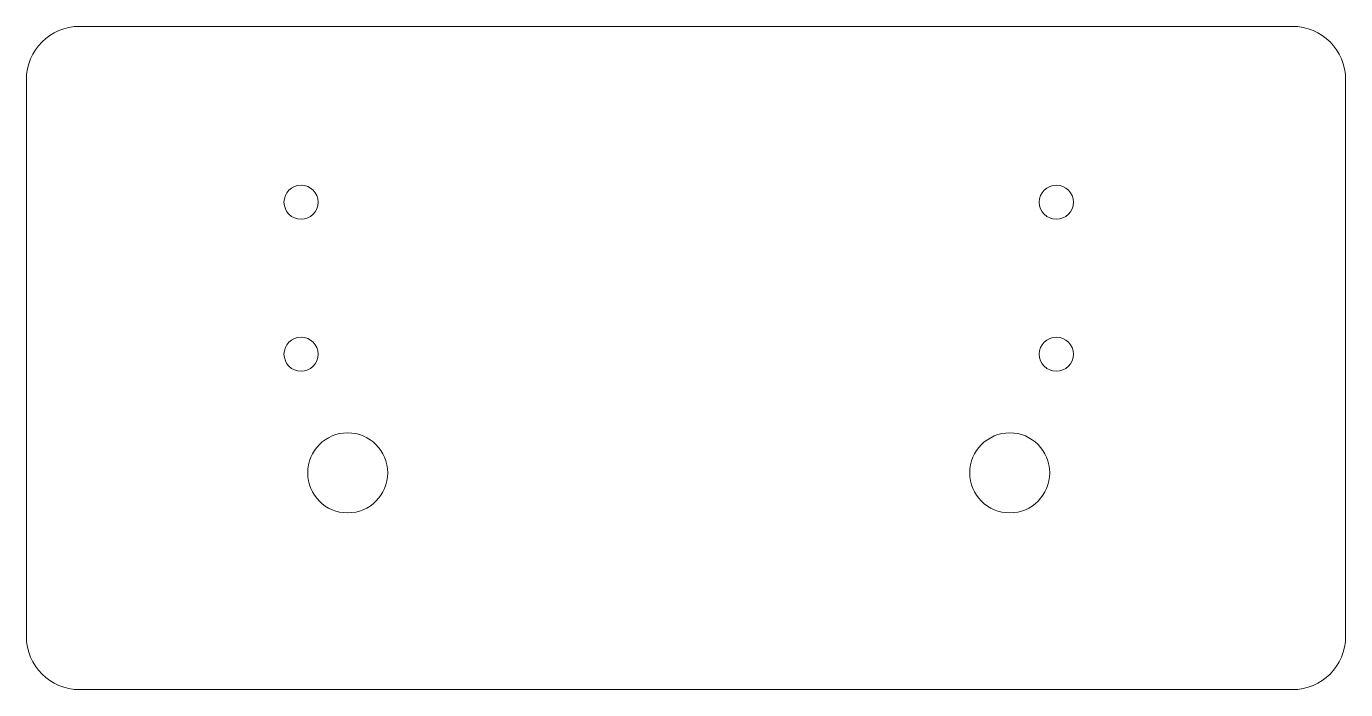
# Model space of a CAD drawing. Header units: millimetres. Extents: x -139 to 108, y -385 to -260.
import ezdxf

# ---------------------------------------------------------------- set-up
doc = ezdxf.new("R2010")
doc.units = ezdxf.units.MM

msp = doc.modelspace()

# ---------------------------------------------------------------- linework, layer by layer
at = {"color": 7, "linetype": 'Continuous', "lineweight": 15}
for p, q in [((98.39, -260.43), (-128.91, -260.43)), ((-138.91, -270.43), (-138.91, -374.83)), ((108.39, -374.83), (108.39, -270.43)), ((-128.91, -384.83), (98.39, -384.83))]:
    msp.add_line(p, q, dxfattribs=at)
for centre, radius in [((-87.42, -293.42), 3.2), ((54.16, -293.42), 3.2), ((-87.42, -321.92), 3.2), ((54.16, -321.92), 3.2), ((-78.68, -344.17), 7.5), ((45.43, -344.17), 7.5)]:
    msp.add_circle(centre, radius, dxfattribs=at)
for centre, start, end in [((-128.91, -270.43), 90, 180), ((98.39, -270.43), 0, 90), ((-128.91, -374.83), 180, 270), ((98.39, -374.83), 270, 0)]:
    msp.add_arc(centre, 10, start, end, dxfattribs=at)

doc.saveas('drawing.dxf')
